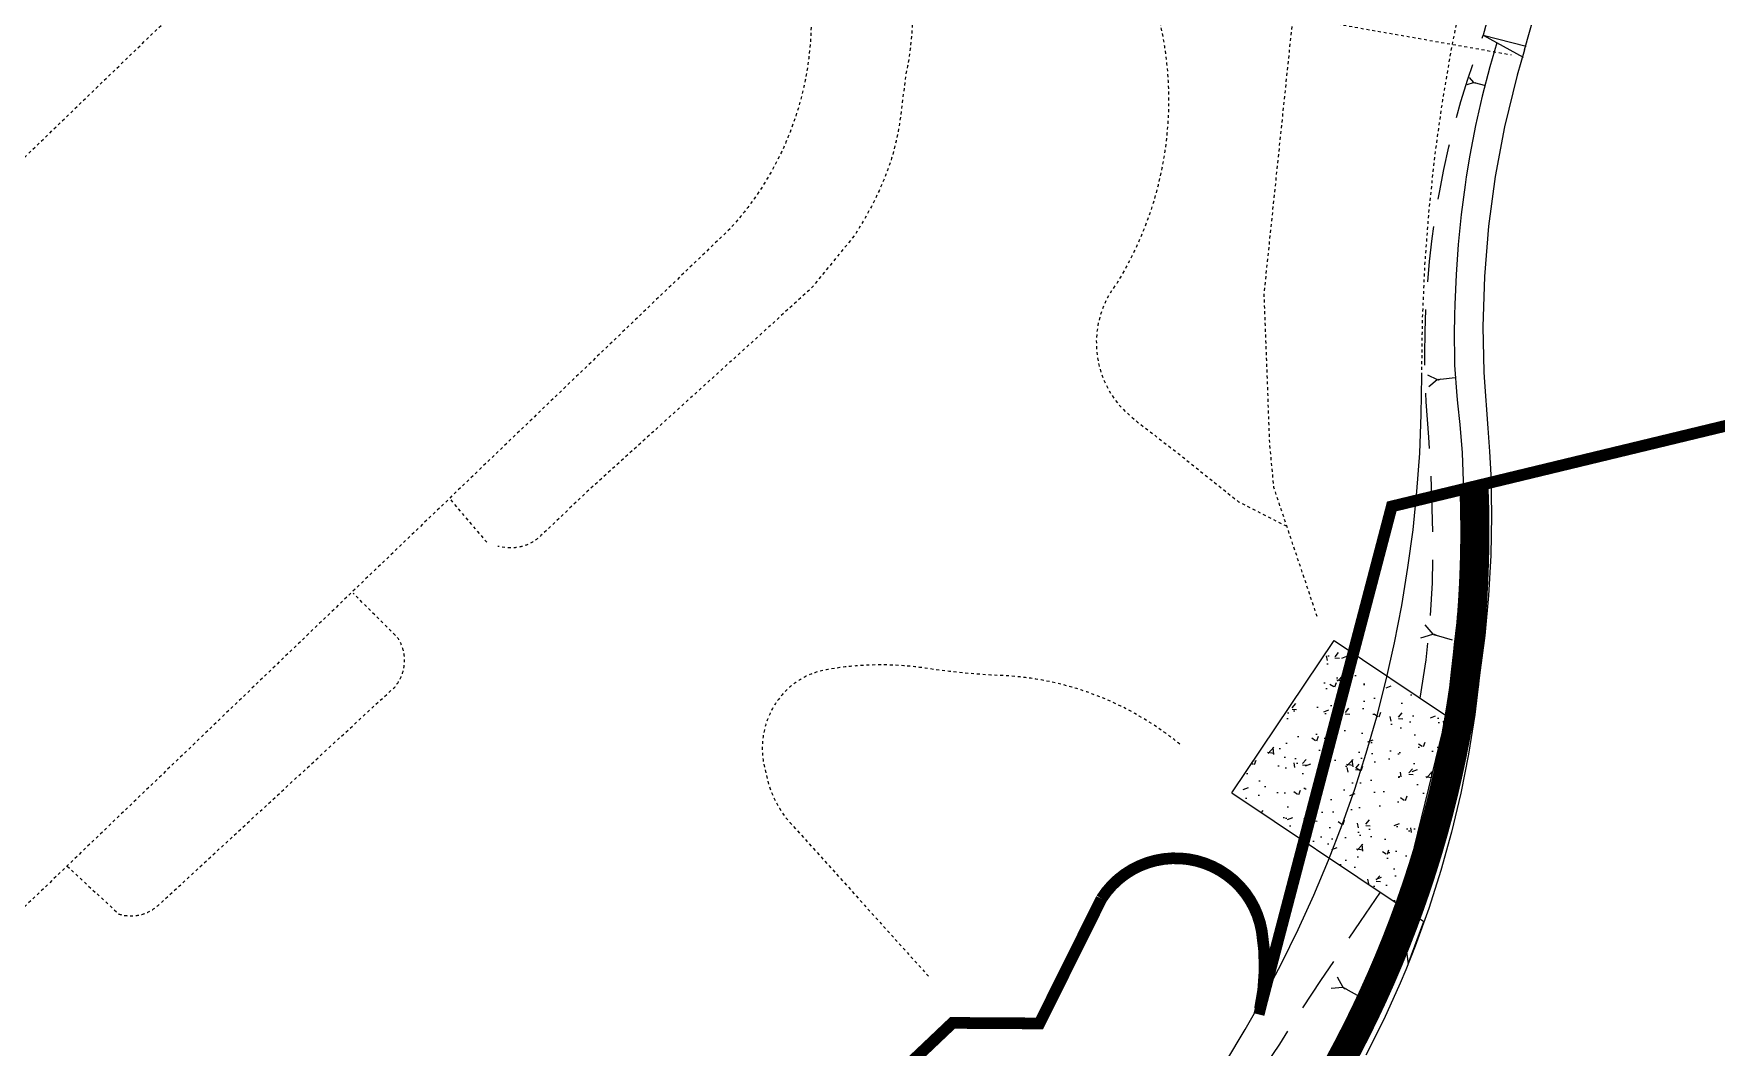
# Model space of a CAD drawing. Header units: millimetres. Extents: x 50357 to 985146, y 723188 to 1803594.
# Drawn here: x 831940.1 to 831997.7, y 820146.5 to 820181.2 of the extents above; entities that cross this region are included whole.
import ezdxf
from ezdxf.xclip import XClip

# ---------------------------------------------------------------- set-up
doc = ezdxf.new("R2010")
doc.units = ezdxf.units.MM
doc.header["$LTSCALE"] = 3
doc.header["$MEASUREMENT"] = 0
for name, pattern in [('DASHED', [19.05, 12.7, -6.35]), ('PHANTOM', [2.5, 1.25, -0.25, 0.25, -0.25, 0.25, -0.25]), ('x-baseplan$0$DGN Style 2', [1.94727e-06, 0, -1.94727e-06]), ('x-baseplan$0$XXXXX-PIW-DWG-P00-XXXX-R100-WS4-00$0$XXXXX-PIW-P-WHCGRDP1-XXX$0$HIDDEN', [9.525, 6.35, -3.175])]:
    doc.linetypes.add(name, pattern=pattern)
for name, color, linetype in [('00_Xref', 7, 'Continuous'), ('_PARCEL BOUNDARY', 10, 'DASHED'), ('x-baseplan$0$XXXXX-PIW-DWG-P00-XXXX-R100-WS4-00$0$XXXXX-PIW-P-WHCGRDP1-XXX$0$MMH125__', 3, 'x-baseplan$0$XXXXX-PIW-DWG-P00-XXXX-R100-WS4-00$0$XXXXX-PIW-P-WHCGRDP1-XXX$0$HIDDEN'), ('x-baseplan$0$XXXXX-PIW-DWG-P00-XXXX-R100-WS4-00$0$XXXXX-PIW-P-WHCGRDP1-XXX$0$MMH813__', 3, 'Continuous'), ('x-baseplan$0$XXXXX-PIW-DWG-P00-XXXX-R100-WS4-00$0$XXXXX-PIW-P-WHCGRDP1_RUN IN AND OUT-XXX$0$MMH813_S', 3, 'Continuous')]:
    doc.layers.add(name, color=color, linetype=linetype)
for name, color, linetype, lineweight in [('DraftConditionLine_AtGradeRoad_20180809', 7, 'Continuous', 0), ('x-baseplan$0$XXXXX-PIW-DWG-P00-XXXX-R100-WS4-00$0$XXXXX-PIW-P-WHCGRDP1-XXX$0$MMH065__', 3, 'Continuous', 0), ('x-baseplan$0$XXXXX-PIW-DWG-P00-XXXX-R100-WS4-00$0$XXXXX-PIW-P-WHCGRDP1-XXX$0$MMH125CS', 3, 'Continuous', 18), ('x-baseplan$0$XXXXX-PIW-DWG-P00-XXXX-R100-WS4-00$0$XXXXX-PIW-P-WHCGRDP1_RUN IN AND OUT-XXX$0$MMH060__', 3, 'Continuous', 13), ('x-baseplan$0$XXXXX-PIW-DWG-P00-XXXX-R100-WS4-00$0$XXXXX-PIW-P-WHCGRDP1_RUN IN AND OUT-XXX$0$MMH071__', 3, 'Continuous', 18)]:
    doc.layers.add(name, color=color, linetype=linetype, lineweight=lineweight)
doc.layers.add('x-baseplan$0$AR-ROAD_AR_BS_MI_', color=7, linetype='Continuous', true_color=0x6d6d6d)

# ---------------------------------------------------------------- blocks, each defined once
blk = doc.blocks.new('x-baseplan$0$XXXXX-PIW-DWG-P00-XXXX-R100-WS4-00$0$XXXXX-PIW-P-WHCGRDP1-XXX$0$CUT-SLOPE')
at = {"layer": 'x-baseplan$0$XXXXX-PIW-DWG-P00-XXXX-R100-WS4-00$0$XXXXX-PIW-P-WHCGRDP1-XXX$0$MMH125CS'}
for p, q in [((0.4, 16.5), (-0.5, 16)), ((-0.5, 16), (0.4, 15.5)), ((0.4, 15.5), (-0.5, 15)), ((-0.5, 15), (0.4, 14.5)), ((0, 17), (0.4, 16.5)), ((0.4, 14.5), (0, 14)), ((0, 14), (0, 0))]:
    blk.add_line(p, q, dxfattribs=at)
at = {"layer": 'x-baseplan$0$XXXXX-PIW-DWG-P00-XXXX-R100-WS4-00$0$XXXXX-PIW-P-WHCGRDP1-XXX$0$MMH125CS', "ltscale": 0.5}
for points in [[(-5.7, 25.8), (0, 17)], [(5.7, 25.8), (0, 17)]]:
    blk.add_lwpolyline(points, dxfattribs=at)
blk = doc.blocks.new('x-baseplan$0$XXXXX-PIW-DWG-P00-XXXX-R100-WS4-00')
at = {"layer": 'x-baseplan$0$XXXXX-PIW-DWG-P00-XXXX-R100-WS4-00$0$XXXXX-PIW-P-WHCGRDP1_RUN IN AND OUT-XXX$0$MMH060__'}
h = blk.add_hatch(dxfattribs=at)
h.set_pattern_fill('AR-CONC', color=256, scale=0.01)
h.set_pattern_definition([(50, (0, 0), (1.82184669, -0.1593908554), [0.1905, -2.0955]), (355, (0, 0), (-0.3524342142, 1.9105684524), [0.1524, -1.6764058417]), (100.4514447, (0.1518, -0.0133), (1.469412471, 1.751177519), [0.161900088, -1.780902446]), (46.1842, (0, 0.508), (2.710790409, -0.4204232793), [0.28575, -3.14325]), (96.6355576, (0.226, 0.473), (2.3740413405, 2.474261246), [0.2428502314, -2.6713560816]), (351.18415117, (0, 0.508), (2.3740413406, 2.474261246), [0.228599671, -2.514597319]), (21, (0.254, 0.381), (1.5161439127, -1.0226519819), [0.1905, -2.0955]), (326, (0.254, 0.381), (0.6180202835, 1.8418796612), [0.1524, -1.6764]), (71.451445, (0.3803, 0.2958), (2.1341641928, 0.8192276889), [0.161900088, -1.780899376]), (37.5, (0, 0), (0.0308860325, 0.84555038873), [0, -1.65608, 0, -1.7018, 0, -1.68275]), (7.5, (0, 0), (0.6681966251, 1.0018057482), [0, -0.97028, 0, -1.61798, 0, -0.64135]), (327.5, (-0.5664, 0), (1.35590595167, -0.05728743993), [0, -0.635, 0, -1.9812, 0, -2.6289]), (317.5, (-0.8204, 0), (1.4812918139, 0.2542649103), [0, -0.8255, 0, -1.31572, 0, -1.8669])])
edge = h.paths.add_edge_path()
edge.add_line((834436.475, 818165.302), (834440.325, 818162.72))
edge.add_line((834432.977, 818160.085), (834436.475, 818165.302))
edge.add_line((834438.737, 818156.223), (834440.325, 818162.72))
edge.add_line((834432.977, 818160.085), (834438.737, 818156.223))
at = {"layer": 'x-baseplan$0$XXXXX-PIW-DWG-P00-XXXX-R100-WS4-00$0$XXXXX-PIW-P-WHCGRDP1-XXX$0$MMH065__', "ltscale": 0.005142}
blk.add_line((834441.575, 818186.023), (834442.942, 818185.269), dxfattribs=at)
at = {"layer": 'x-baseplan$0$XXXXX-PIW-DWG-P00-XXXX-R100-WS4-00$0$XXXXX-PIW-P-WHCGRDP1-XXX$0$MMH065__', "ltscale": 0.005142, "flags": 128}
blk.add_lwpolyline([(834443.798, 818188.418), (834442.332, 818188.833), (834441.575, 818186.023), (834443.052, 818185.646)], dxfattribs=at)
at = {"layer": 'x-baseplan$0$XXXXX-PIW-DWG-P00-XXXX-R100-WS4-00$0$XXXXX-PIW-P-WHCGRDP1-XXX$0$MMH125__', "ltscale": 0.1, "elevation": 5.715, "flags": 128}
for points in [[(834439.421, 818163.326, 0.048168), (834439.856, 818168.604, 0.020294), (834439.624, 818173.475, -0.10429), (834441.575, 818186.023, -1.698765)], [(834438.05, 818156.683, 0.003233), (834435.34, 818152.641, -0.097001), (834420.522, 818136.729, 0.037763), (834403.526, 818121.523, 11.538047)]]:
    blk.add_lwpolyline(points, format="xyb", dxfattribs=at)
at = {"layer": 'x-baseplan$0$XXXXX-PIW-DWG-P00-XXXX-R100-WS4-00$0$XXXXX-PIW-P-WHCGRDP1-XXX$0$MMH813__', "ltscale": 0.005142}
blk.add_lwpolyline([(834442.989, 818185.522), (834443.9, 818188.761)], dxfattribs=at)
at = {"layer": 'x-baseplan$0$XXXXX-PIW-DWG-P00-XXXX-R100-WS4-00$0$XXXXX-PIW-P-WHCGRDP1-XXX$0$MMH813__', "ltscale": 0.005142, "elevation": 5.715}
for points in [[(834442.044, 818185.764), (834441.804, 818184.932), (834441.546, 818183.934), (834441.319, 818182.929), (834441.122, 818181.918), (834440.997, 818181.17), (834440.957, 818180.901), (834440.822, 818179.879), (834440.719, 818178.854), (834440.647, 818177.826), (834440.606, 818176.797), (834440.599, 818176.431), (834440.58, 818175.784), (834440.589, 818174.94), (834440.598, 818174.728), (834440.675, 818173.674), (834440.703, 818173.419), (834440.779, 818172.69), (834440.853, 818171.723), (834440.897, 818170.755), (834440.911, 818169.76), (834440.895, 818168.817), (834440.85, 818167.849), (834440.774, 818166.883), (834440.691, 818166.1), (834440.669, 818165.912), (834440.583, 818165.159), (834440.556, 818164.909), (834440.484, 818164.217), (834440.325, 818162.72)], [(834438.737, 818156.223), (834438.072, 818154.522), (834437.693, 818153.626), (834437.289, 818152.742), (834436.861, 818151.869), (834436.675, 818151.507), (834436.409, 818151.008)]]:
    blk.add_lwpolyline(points, dxfattribs=at)
at = {"layer": 'x-baseplan$0$XXXXX-PIW-DWG-P00-XXXX-R100-WS4-00$0$XXXXX-PIW-P-WHCGRDP1-XXX$0$MMH813__', "ltscale": 0.005142}
for points in [[(834442.989, 818185.522, 0), (834442.738, 818184.653, 0), (834442.305, 818182.88, 0), (834441.987, 818181.189, 0), (834441.757, 818179.481, 0), (834441.617, 818177.761, 0), (834441.566, 818176.033, 0), (834441.596, 818174.502, 0), (834441.605, 818174.302, 0), (834441.735, 818172.573, 0), (834441.793, 818171.772, 0), (834441.834, 818170.97, 0), (834441.862, 818169.591, 0), (834441.838, 818168.214, 0), (834441.761, 818166.842, 0), (834441.633, 818165.476, 0), (834441.454, 818164.118, 0), (834441.29, 818162.762, 0), (834441.075, 818161.412, 0), (834440.81, 818160.072, 0), (834440.493, 818158.743, 0), (834440.127, 818157.426, 0), (834439.711, 818156.125, 0), (834439.246, 818154.84, 0), (834438.924, 818154.029, 0), (834438.733, 818153.574, 0), (834438.172, 818152.328, 0), (834437.564, 818151.104, 0)], [(834442.044, 818185.764, 5.523), (834441.804, 818184.932, 5.517), (834441.546, 818183.934, 5.506), (834441.319, 818182.929, 5.496), (834441.122, 818181.918, 5.486), (834440.997, 818181.17, 5.477), (834440.957, 818180.901, 5.474), (834440.822, 818179.879, 5.462), (834440.719, 818178.854, 5.45), (834440.647, 818177.826, 5.436), (834440.606, 818176.797, 5.422), (834440.599, 818176.431, 5.417), (834440.58, 818175.784, 5.407), (834440.589, 818174.94, 5.395), (834440.598, 818174.728, 5.392), (834440.675, 818173.674, 5.377), (834440.703, 818173.419, 5.373), (834440.779, 818172.69, 5.362), (834440.853, 818171.723, 5.339), (834440.897, 818170.755, 5.315), (834440.911, 818169.76, 5.287), (834440.895, 818168.817, 5.265), (834440.85, 818167.849, 5.239), (834440.774, 818166.883, 5.211), (834440.691, 818166.1, 5.192), (834440.669, 818165.912, 5.187), (834440.583, 818165.159, 5.168), (834440.556, 818164.909, 5.163), (834440.484, 818164.217, 5.145), (834440.472, 818164.109, 5.142)], [(834438.244, 818154.961, 4.923), (834438.072, 818154.522, 4.915), (834437.693, 818153.626, 4.902), (834437.289, 818152.742, 4.887), (834436.861, 818151.869, 4.874), (834436.675, 818151.507, 4.868), (834436.409, 818151.008, 4.861)]]:
    blk.add_polyline3d(points, dxfattribs=at)
at = {"layer": 'x-baseplan$0$XXXXX-PIW-DWG-P00-XXXX-R100-WS4-00$0$XXXXX-PIW-P-WHCGRDP1_RUN IN AND OUT-XXX$0$MMH060__'}
for p, q in [((834432.977, 818160.085), (834436.475, 818165.302)), ((834436.475, 818165.302), (834440.325, 818162.72, 6.439)), ((834438.737, 818156.223, 4.945), (834440.325, 818162.72, 6.439)), ((834432.977, 818160.085), (834438.737, 818156.223))]:
    blk.add_line(p, q, dxfattribs=at)
at = {"layer": 'x-baseplan$0$XXXXX-PIW-DWG-P00-XXXX-R100-WS4-00$0$XXXXX-PIW-P-WHCGRDP1_RUN IN AND OUT-XXX$0$MMH071__'}
for p, q in [((834440.325, 818162.72, 6.439), (834441.191, 818162.139)), ((834438.737, 818156.223, 4.945), (834439.549, 818155.678))]:
    blk.add_line(p, q, dxfattribs=at)
at = {"layer": 'x-baseplan$0$XXXXX-PIW-DWG-P00-XXXX-R100-WS4-00$0$XXXXX-PIW-P-WHCGRDP1_RUN IN AND OUT-XXX$0$MMH813_S'}
for p, q in [((834440.325, 818162.72, 6.439), (834441.415, 818163.795)), ((834441.415, 818163.795), (834441.191, 818162.139)), ((834438.737, 818156.223, 4.945), (834439.006, 818154.236)), ((834439.006, 818154.236), (834439.549, 818155.678))]:
    blk.add_line(p, q, dxfattribs=at)
at = {"layer": 'x-baseplan$0$XXXXX-PIW-DWG-P00-XXXX-R100-WS4-00$0$XXXXX-PIW-P-WHCGRDP1-XXX$0$MMH125CS'}
for p, xscale, yscale, zscale, rotation in [((834441.611, 818184.309), 0.02198954773173131, 0.02198954773173131, 0.02198954773173131, 75.59302201896816), ((834440.615, 818174.303), 0.03601284241508579, 0.03601284241508579, 0.03601284241508579, 96.81496211958479), ((834440.52, 818165.327), 0.04066421876839523, 0.04066421876839523, 0.04066421876839523, 74.11604234439972), ((834437.347, 818153.117), 0.03839256651111498, 0.03839256651111498, 0.03839256651111498, 61.61475006609164)]:
    blk.add_blockref('x-baseplan$0$XXXXX-PIW-DWG-P00-XXXX-R100-WS4-00$0$XXXXX-PIW-P-WHCGRDP1-XXX$0$CUT-SLOPE', p, dxfattribs=dict(at, xscale=xscale, yscale=yscale, zscale=zscale, rotation=rotation))
blk = doc.blocks.new('x-baseplan')
at = {"layer": 'x-baseplan$0$AR-ROAD_AR_BS_MI_', "linetype": 'x-baseplan$0$DGN Style 2'}
blk.add_line((834406.238, 818170.109), (834407.507, 818168.621), dxfattribs=at)
at = {"layer": 'x-baseplan$0$AR-ROAD_AR_BS_MI_', "linetype": 'x-baseplan$0$DGN Style 2', "flags": 128}
for points in [[(834402.213, 818192.052), (834398.186, 818196.555), (834406.033, 818203.94), (834406.527, 818204.026), (834406.827, 818204.033), (834407.126, 818204.013), (834407.423, 818203.968), (834407.714, 818203.897), (834407.999, 818203.802), (834408.273, 818203.682), (834408.537, 818203.538), (834408.735, 818203.38), (834418.02, 818195.134), (834418.421, 818194.765), (834418.61, 818194.532), (834418.797, 818194.297), (834418.981, 818194.06), (834419.164, 818193.823), (834419.345, 818193.583), (834419.523, 818193.342), (834419.7, 818193.099), (834419.874, 818192.855), (834420.047, 818192.61), (834420.217, 818192.363), (834420.385, 818192.115), (834420.552, 818191.865), (834420.708, 818191.609), (834420.857, 818191.348), (834420.997, 818191.083), (834421.129, 818190.814), (834421.253, 818190.54), (834421.367, 818190.263), (834421.474, 818189.983), (834421.571, 818189.699), (834421.659, 818189.412), (834421.738, 818189.123), (834421.809, 818188.831), (834421.87, 818188.538), (834421.922, 818188.242), (834421.964, 818187.945), (834421.997, 818187.647), (834422.021, 818187.348), (834422.036, 818187.048), (834422.041, 818186.748), (834422.036, 818186.448), (834422.023, 818186.149), (834421.999, 818185.85), (834421.967, 818185.551), (834421.925, 818185.254), (834421.874, 818184.959), (834421.814, 818184.665), (834421.638, 818183.282), (834421.597, 818182.985), (834421.546, 818182.689), (834421.485, 818182.395), (834421.413, 818182.104), (834421.331, 818181.816), (834421.239, 818181.53), (834421.136, 818181.248), (834421.024, 818180.97), (834420.901, 818180.696), (834420.772, 818180.426), (834420.636, 818180.158), (834420.495, 818179.893), (834420.347, 818179.632), (834420.072, 818179.179), (834418.562, 818177.337), (834410.915, 818170.398), (834409.327, 818168.89), (834409.31, 818168.873), (834409.292, 818168.855), (834409.274, 818168.839), (834409.255, 818168.822), (834409.236, 818168.806), (834409.217, 818168.79), (834409.198, 818168.775), (834409.178, 818168.759), (834409.158, 818168.745), (834409.138, 818168.73), (834409.118, 818168.716), (834409.097, 818168.702), (834409.076, 818168.689), (834409.055, 818168.676), (834409.034, 818168.663), (834409.012, 818168.651), (834408.99, 818168.639), (834408.968, 818168.628), (834408.946, 818168.617), (834408.924, 818168.606), (834408.901, 818168.595), (834408.878, 818168.586), (834408.855, 818168.576), (834408.832, 818168.567), (834408.809, 818168.558), (834408.786, 818168.55), (834408.762, 818168.542), (834408.739, 818168.534), (834408.715, 818168.527), (834408.691, 818168.521), (834408.667, 818168.514), (834408.643, 818168.508), (834408.619, 818168.503), (834408.594, 818168.498), (834408.57, 818168.493), (834408.545, 818168.489), (834408.521, 818168.486), (834408.496, 818168.482), (834408.472, 818168.479), (834408.447, 818168.477), (834408.422, 818168.475), (834408.398, 818168.473), (834408.373, 818168.472), (834408.348, 818168.472), (834408.323, 818168.471), (834408.298, 818168.471), (834408.273, 818168.472), (834408.249, 818168.473), (834408.224, 818168.475), (834408.199, 818168.476), (834408.091, 818168.488), (834407.983, 818168.501), (834407.875, 818168.516), (834407.856, 818168.519)], [(834426.501, 818200.433), (834426.534, 818200.367), (834426.663, 818200.096), (834426.791, 818199.825), (834426.917, 818199.553), (834427.041, 818199.279), (834427.162, 818199.005), (834427.282, 818198.73), (834427.4, 818198.454), (834427.515, 818198.177), (834427.629, 818197.899), (834427.74, 818197.621), (834427.849, 818197.342), (834427.957, 818197.061), (834428.062, 818196.78), (834428.165, 818196.499), (834428.266, 818196.216), (834428.365, 818195.933), (834428.462, 818195.649), (834428.557, 818195.364), (834428.649, 818195.079), (834428.74, 818194.793), (834428.828, 818194.506), (834428.914, 818194.219), (834428.998, 818193.931), (834429.08, 818193.642), (834429.16, 818193.353), (834429.238, 818193.064), (834429.313, 818192.773), (834429.387, 818192.482), (834429.458, 818192.191), (834429.527, 818191.899), (834429.594, 818191.606), (834429.658, 818191.314), (834429.721, 818191.02), (834429.781, 818190.726), (834429.839, 818190.432), (834429.895, 818190.137), (834429.949, 818189.842), (834430.001, 818189.547), (834430.05, 818189.251), (834430.097, 818188.954), (834430.142, 818188.658), (834430.185, 818188.361), (834430.226, 818188.064), (834430.264, 818187.766), (834430.3, 818187.468), (834430.342, 818187.105), (834430.421, 818186.815), (834430.493, 818186.524), (834430.558, 818186.231), (834430.615, 818185.937), (834430.665, 818185.641), (834430.708, 818185.344), (834430.743, 818185.046), (834430.77, 818184.747), (834430.79, 818184.448), (834430.803, 818184.148), (834430.808, 818183.848), (834430.806, 818183.548), (834430.796, 818183.249), (834430.779, 818182.949), (834430.754, 818182.65), (834430.721, 818182.352), (834430.681, 818182.055), (834430.634, 818181.758), (834430.58, 818181.463), (834430.517, 818181.17), (834430.448, 818180.878), (834430.371, 818180.588), (834430.288, 818180.3), (834430.197, 818180.014), (834430.098, 818179.731), (834429.993, 818179.45), (834429.881, 818179.172), (834429.762, 818178.896), (834429.635, 818178.624), (834429.503, 818178.355), (834429.363, 818178.09), (834429.217, 818177.828), (834429.034, 818177.519), (834428.86, 818177.275), (834428.709, 818177.016), (834428.582, 818176.744), (834428.48, 818176.462), (834428.405, 818176.172), (834428.356, 818175.876), (834428.335, 818175.577), (834428.34, 818175.277), (834428.374, 818174.979), (834428.434, 818174.685), (834428.521, 818174.398), (834428.633, 818174.12), (834428.77, 818173.853), (834428.932, 818173.6), (834429.115, 818173.363), (834429.319, 818173.144), (834429.549, 818172.95), (834429.745, 818172.776), (834431.155, 818171.694), (834433.203, 818170.047), (834434.858, 818169.211)], [(834402.225, 818192.06), (834402.329, 818192.177), (834402.435, 818192.291), (834402.543, 818192.404), (834402.654, 818192.515), (834402.766, 818192.623), (834402.88, 818192.73), (834402.996, 818192.835), (834403.113, 818192.938), (834403.233, 818193.039), (834403.354, 818193.137), (834403.477, 818193.234), (834403.601, 818193.328), (834403.727, 818193.42), (834403.855, 818193.51), (834403.984, 818193.598), (834404.115, 818193.683), (834404.248, 818193.766), (834404.381, 818193.847), (834404.516, 818193.926), (834404.653, 818194.002), (834404.791, 818194.075), (834404.93, 818194.147), (834405.07, 818194.216), (834405.211, 818194.282), (834405.354, 818194.346), (834405.498, 818194.407), (834405.642, 818194.466), (834405.788, 818194.522), (834405.935, 818194.576), (834406.082, 818194.627), (834406.231, 818194.676), (834406.38, 818194.722), (834406.53, 818194.766), (834406.681, 818194.806), (834406.832, 818194.844), (834406.985, 818194.88), (834407.137, 818194.913), (834407.291, 818194.943), (834407.444, 818194.97), (834407.599, 818194.995), (834407.753, 818195.017), (834407.908, 818195.037), (834408.064, 818195.053), (834408.219, 818195.067), (834408.375, 818195.079), (834408.531, 818195.087), (834408.687, 818195.093), (834408.843, 818195.096), (834409, 818195.097), (834409.156, 818195.094), (834409.312, 818195.089), (834409.468, 818195.081), (834409.624, 818195.071), (834409.78, 818195.057), (834409.935, 818195.041), (834410.09, 818195.023), (834410.245, 818195.001), (834410.399, 818194.977), (834410.608, 818194.94), (834410.815, 818194.9), (834411.022, 818194.856), (834411.228, 818194.808), (834411.433, 818194.756), (834411.638, 818194.701), (834411.841, 818194.643), (834412.043, 818194.581), (834412.244, 818194.515), (834412.444, 818194.446), (834412.643, 818194.374), (834412.84, 818194.298), (834413.036, 818194.218), (834413.231, 818194.136), (834413.424, 818194.049), (834413.616, 818193.96), (834413.806, 818193.867), (834413.994, 818193.771), (834414.181, 818193.671), (834414.366, 818193.568), (834414.549, 818193.462), (834414.73, 818193.353), (834414.909, 818193.241), (834415.086, 818193.126), (834415.262, 818193.007), (834415.435, 818192.886), (834415.606, 818192.761), (834415.775, 818192.634), (834415.871, 818192.56), (834415.966, 818192.484), (834416.059, 818192.407), (834416.151, 818192.329), (834416.242, 818192.248), (834416.331, 818192.166), (834416.419, 818192.083), (834416.506, 818191.998), (834416.591, 818191.912), (834416.674, 818191.824), (834416.756, 818191.734), (834416.836, 818191.644), (834416.915, 818191.551), (834416.992, 818191.458), (834417.068, 818191.363), (834417.141, 818191.267), (834417.213, 818191.169), (834417.284, 818191.071), (834417.352, 818190.971), (834417.419, 818190.87), (834417.484, 818190.768), (834417.548, 818190.664), (834417.609, 818190.56), (834417.669, 818190.454), (834417.727, 818190.348), (834417.783, 818190.24), (834417.837, 818190.132), (834417.889, 818190.022), (834417.939, 818189.912), (834417.987, 818189.801), (834418.034, 818189.689), (834418.078, 818189.576), (834418.121, 818189.463), (834418.161, 818189.349), (834418.199, 818189.234), (834418.236, 818189.118), (834418.27, 818189.002), (834418.303, 818188.885), (834418.333, 818188.768), (834418.361, 818188.65), (834418.387, 818188.532), (834418.412, 818188.413), (834418.434, 818188.294), (834418.454, 818188.174), (834418.48, 818187.99), (834418.504, 818187.806), (834418.524, 818187.622), (834418.541, 818187.437), (834418.554, 818187.252), (834418.565, 818187.066), (834418.572, 818186.881), (834418.576, 818186.695), (834418.577, 818186.509), (834418.574, 818186.324), (834418.568, 818186.138), (834418.559, 818185.953), (834418.547, 818185.767), (834418.532, 818185.582), (834418.513, 818185.398), (834418.491, 818185.213), (834418.466, 818185.029), (834418.438, 818184.846), (834418.406, 818184.663), (834418.371, 818184.48), (834418.334, 818184.299), (834418.292, 818184.118), (834418.248, 818183.937), (834418.201, 818183.758), (834418.15, 818183.579), (834418.097, 818183.401), (834418.04, 818183.225), (834417.98, 818183.049), (834417.917, 818182.874), (834417.852, 818182.7), (834417.783, 818182.528), (834417.711, 818182.357), (834417.636, 818182.187), (834417.558, 818182.018), (834417.477, 818181.851), (834417.394, 818181.686), (834417.307, 818181.521), (834417.218, 818181.359), (834417.126, 818181.197), (834417.03, 818181.038), (834416.933, 818180.88), (834416.832, 818180.724), (834416.729, 818180.57), (834416.623, 818180.417), (834416.514, 818180.267), (834416.403, 818180.118), (834416.289, 818179.971), (834416.173, 818179.826), (834416.054, 818179.684), (834415.814, 818179.41), (834363.266, 818128.887), (834363.18, 818128.784), (834363.092, 818128.681), (834363.002, 818128.581), (834362.911, 818128.482), (834362.818, 818128.384), (834362.723, 818128.288), (834362.627, 818128.194), (834362.529, 818128.101), (834362.429, 818128.011), (834362.328, 818127.922), (834362.225, 818127.834), (834362.121, 818127.749), (834362.015, 818127.665), (834361.908, 818127.584), (834361.8, 818127.504), (834361.69, 818127.426), (834361.579, 818127.35), (834361.466, 818127.276), (834361.352, 818127.204), (834361.237, 818127.134), (834361.121, 818127.065), (834361.003, 818126.999), (834360.885, 818126.935), (834360.765, 818126.874), (834360.644, 818126.814), (834360.522, 818126.756), (834360.4, 818126.701), (834360.276, 818126.647), (834360.151, 818126.596), (834360.026, 818126.547), (834359.899, 818126.5), (834359.772, 818126.455), (834359.644, 818126.413), (834359.516, 818126.373), (834359.386, 818126.335), (834359.256, 818126.299), (834359.126, 818126.266), (834358.995, 818126.235), (834358.863, 818126.206), (834358.731, 818126.18), (834358.598, 818126.155), (834358.465, 818126.134), (834358.332, 818126.114), (834358.198, 818126.097), (834358.064, 818126.082), (834357.93, 818126.069), (834357.796, 818126.059), (834357.661, 818126.051), (834357.526, 818126.046), (834357.392, 818126.043), (834357.257, 818126.042), (834357.122, 818126.044), (834356.988, 818126.048), (834356.853, 818126.054), (834356.718, 818126.062), (834356.584, 818126.073), (834356.45, 818126.087), (834356.316, 818126.102), (834356.183, 818126.12), (834356.049, 818126.141), (834355.916, 818126.163), (834355.784, 818126.188), (834355.652, 818126.216), (834355.521, 818126.245), (834355.39, 818126.277), (834355.259, 818126.311), (834355.13, 818126.348), (834355, 818126.386), (834354.776, 818126.46), (834354.552, 818126.537), (834354.33, 818126.618), (834354.109, 818126.703), (834353.89, 818126.792), (834353.673, 818126.885), (834353.457, 818126.981), (834353.243, 818127.082), (834353.03, 818127.186), (834352.82, 818127.293), (834352.611, 818127.405), (834352.404, 818127.52), (834352.2, 818127.638), (834351.997, 818127.76), (834351.797, 818127.886), (834351.599, 818128.015), (834351.403, 818128.148), (834351.21, 818128.284), (834351.018, 818128.423), (834350.83, 818128.566), (834350.644, 818128.711), (834350.46, 818128.861), (834350.346, 818128.955), (834350.234, 818129.05), (834350.124, 818129.148), (834350.015, 818129.248), (834349.908, 818129.35), (834349.803, 818129.453), (834349.7, 818129.559), (834349.598, 818129.666), (834349.499, 818129.774), (834349.401, 818129.885), (834349.305, 818129.997), (834349.211, 818130.111), (834349.12, 818130.227), (834349.03, 818130.344), (834348.942, 818130.463), (834348.857, 818130.583), (834348.773, 818130.704), (834348.692, 818130.828), (834348.613, 818130.952), (834348.536, 818131.078), (834348.461, 818131.205), (834348.388, 818131.334), (834348.318, 818131.463), (834348.25, 818131.594), (834348.184, 818131.726), (834348.121, 818131.86), (834348.06, 818131.994), (834348.001, 818132.129), (834347.945, 818132.266), (834347.891, 818132.403), (834347.839, 818132.541), (834347.79, 818132.68), (834347.743, 818132.82), (834347.699, 818132.961), (834347.653, 818133.117), (834347.61, 818133.274), (834347.57, 818133.431), (834347.533, 818133.589), (834347.498, 818133.748), (834347.466, 818133.907), (834347.437, 818134.067), (834347.41, 818134.227), (834347.387, 818134.387), (834347.366, 818134.549), (834347.348, 818134.71), (834347.333, 818134.872), (834347.32, 818135.034), (834347.311, 818135.196), (834347.304, 818135.358), (834347.3, 818135.52), (834347.299, 818135.683), (834347.301, 818135.845), (834347.306, 818136.007), (834347.313, 818136.17), (834347.324, 818136.332), (834347.337, 818136.494), (834347.353, 818136.655), (834347.371, 818136.817), (834347.384, 818136.916), (834347.398, 818137.015), (834347.415, 818137.114), (834347.432, 818137.213), (834347.452, 818137.311), (834347.473, 818137.409), (834347.496, 818137.507), (834347.521, 818137.604), (834347.547, 818137.701), (834347.575, 818137.797), (834347.605, 818137.893), (834347.636, 818137.988), (834347.669, 818138.083), (834347.704, 818138.177), (834347.74, 818138.27), (834347.778, 818138.363), (834347.818, 818138.455), (834347.859, 818138.547), (834347.902, 818138.638), (834347.946, 818138.727), (834347.992, 818138.817), (834348.039, 818138.905), (834348.088, 818138.992), (834348.139, 818139.079), (834348.191, 818139.165), (834348.244, 818139.25), (834348.299, 818139.334), (834348.355, 818139.416), (834348.413, 818139.498), (834348.473, 818139.579), (834348.533, 818139.659), (834348.595, 818139.738), (834348.659, 818139.815), (834350.775, 818142.316), (834402.225, 818192.06)], [(834435.894, 818166.121), (834434.412, 818170.539), (834434.272, 818172.049), (834434.082, 818177.169), (834435.072, 818186.669), (834442.534, 818185.353)], [(834393.114, 818157.574), (834394.879, 818155.935), (834394.902, 818155.928), (834394.926, 818155.921), (834394.949, 818155.915), (834394.973, 818155.909), (834394.997, 818155.904), (834395.021, 818155.899), (834395.045, 818155.895), (834395.069, 818155.89), (834395.093, 818155.887), (834395.117, 818155.883), (834395.141, 818155.881), (834395.166, 818155.878), (834395.19, 818155.876), (834395.214, 818155.875), (834395.239, 818155.873), (834395.263, 818155.873), (834395.288, 818155.872), (834395.312, 818155.872), (834395.336, 818155.873), (834395.361, 818155.874), (834395.385, 818155.875), (834395.41, 818155.877), (834395.434, 818155.879), (834395.458, 818155.882), (834395.482, 818155.885), (834395.507, 818155.889), (834395.531, 818155.893), (834395.555, 818155.897), (834395.579, 818155.902), (834395.602, 818155.907), (834395.626, 818155.912), (834395.65, 818155.918), (834395.673, 818155.925), (834395.697, 818155.932), (834395.72, 818155.939), (834395.743, 818155.947), (834395.766, 818155.955), (834395.789, 818155.963), (834395.812, 818155.972), (834395.835, 818155.981), (834395.857, 818155.991), (834395.879, 818156.001), (834395.901, 818156.011), (834395.923, 818156.022), (834395.945, 818156.033), (834395.966, 818156.045), (834395.988, 818156.057), (834396.009, 818156.069), (834396.03, 818156.082), (834396.05, 818156.095), (834396.071, 818156.108), (834396.091, 818156.122), (834396.111, 818156.136), (834396.13, 818156.151), (834396.15, 818156.165), (834396.169, 818156.18), (834396.188, 818156.196), (834396.207, 818156.212), (834396.225, 818156.228), (834396.254, 818156.254), (834404.322, 818163.707), (834404.338, 818163.725), (834404.353, 818163.744), (834404.368, 818163.763), (834404.383, 818163.782), (834404.397, 818163.802), (834404.411, 818163.822), (834404.425, 818163.842), (834404.438, 818163.862), (834404.451, 818163.882), (834404.464, 818163.903), (834404.476, 818163.924), (834404.488, 818163.945), (834404.499, 818163.967), (834404.511, 818163.988), (834404.521, 818164.01), (834404.532, 818164.032), (834404.542, 818164.054), (834404.551, 818164.076), (834404.561, 818164.098), (834404.569, 818164.121), (834404.578, 818164.144), (834404.586, 818164.167), (834404.594, 818164.19), (834404.601, 818164.213), (834404.608, 818164.236), (834404.614, 818164.259), (834404.62, 818164.283), (834404.626, 818164.307), (834404.631, 818164.33), (834404.636, 818164.354), (834404.64, 818164.378), (834404.644, 818164.402), (834404.647, 818164.426), (834404.651, 818164.45), (834404.653, 818164.474), (834404.656, 818164.498), (834404.657, 818164.522), (834404.659, 818164.546), (834404.66, 818164.571), (834404.66, 818164.595), (834404.66, 818164.619), (834404.66, 818164.643), (834404.66, 818164.668), (834404.658, 818164.692), (834404.657, 818164.716), (834404.655, 818164.74), (834404.653, 818164.764), (834404.65, 818164.788), (834404.646, 818164.812), (834404.643, 818164.836), (834404.639, 818164.86), (834404.634, 818164.884), (834404.629, 818164.908), (834404.624, 818164.931), (834404.618, 818164.955), (834404.612, 818164.978), (834404.606, 818165.002), (834404.599, 818165.025), (834404.591, 818165.048), (834404.584, 818165.071), (834404.576, 818165.094), (834404.567, 818165.117), (834404.558, 818165.139), (834404.549, 818165.162), (834404.539, 818165.184), (834404.529, 818165.206), (834404.518, 818165.228), (834404.507, 818165.249), (834404.496, 818165.271), (834404.485, 818165.292), (834404.473, 818165.313), (834404.46, 818165.334), (834404.448, 818165.355), (834404.434, 818165.375), (834404.413, 818165.408), (834402.901, 818166.917)], [(834431.194, 818161.746), (834431.137, 818161.793), (834430.997, 818161.906), (834430.854, 818162.016), (834430.71, 818162.123), (834430.564, 818162.228), (834430.416, 818162.331), (834430.266, 818162.43), (834430.114, 818162.527), (834429.961, 818162.622), (834429.807, 818162.714), (834429.65, 818162.803), (834429.492, 818162.889), (834429.333, 818162.973), (834429.172, 818163.053), (834429.01, 818163.131), (834428.846, 818163.206), (834428.682, 818163.279), (834428.516, 818163.348), (834428.348, 818163.414), (834428.18, 818163.478), (834428.011, 818163.538), (834427.84, 818163.596), (834427.669, 818163.651), (834427.496, 818163.702), (834427.323, 818163.751), (834427.149, 818163.796), (834426.974, 818163.839), (834426.799, 818163.878), (834426.622, 818163.915), (834426.445, 818163.948), (834426.268, 818163.978), (834426.09, 818164.005), (834425.912, 818164.029), (834425.733, 818164.05), (834425.554, 818164.068), (834425.375, 818164.083), (834425.195, 818164.094), (834424.724, 818164.117), (834424.253, 818164.149), (834423.782, 818164.189), (834423.313, 818164.237), (834422.844, 818164.294), (834422.664, 818164.325), (834422.482, 818164.353), (834422.301, 818164.378), (834422.119, 818164.4), (834421.936, 818164.419), (834421.753, 818164.434), (834421.57, 818164.446), (834421.387, 818164.455), (834421.204, 818164.461), (834421.021, 818164.464), (834420.837, 818164.463), (834420.654, 818164.46), (834420.471, 818164.453), (834420.288, 818164.442), (834420.105, 818164.429), (834419.922, 818164.413), (834419.74, 818164.393), (834419.558, 818164.37), (834419.376, 818164.344), (834419.195, 818164.315), (834419.15, 818164.308), (834419.105, 818164.3), (834419.06, 818164.292), (834419.015, 818164.283), (834418.97, 818164.273), (834418.926, 818164.262), (834418.881, 818164.251), (834418.837, 818164.239), (834418.793, 818164.226), (834418.749, 818164.212), (834418.706, 818164.198), (834418.663, 818164.182), (834418.62, 818164.166), (834418.577, 818164.149), (834418.535, 818164.132), (834418.493, 818164.114), (834418.451, 818164.095), (834418.41, 818164.075), (834418.369, 818164.055), (834418.328, 818164.034), (834418.288, 818164.012), (834418.248, 818163.989), (834418.208, 818163.966), (834418.169, 818163.942), (834418.131, 818163.917), (834418.093, 818163.892), (834418.055, 818163.866), (834418.017, 818163.84), (834417.981, 818163.812), (834417.944, 818163.785), (834417.908, 818163.756), (834417.873, 818163.727), (834417.838, 818163.697), (834417.804, 818163.667), (834417.77, 818163.636), (834417.737, 818163.604), (834417.704, 818163.572), (834417.672, 818163.54), (834417.64, 818163.506), (834417.61, 818163.473), (834417.579, 818163.438), (834417.549, 818163.404), (834417.52, 818163.368), (834417.492, 818163.332), (834417.464, 818163.296), (834417.437, 818163.259), (834417.41, 818163.222), (834417.384, 818163.184), (834417.359, 818163.146), (834417.332, 818163.104), (834417.306, 818163.062), (834417.281, 818163.02), (834417.257, 818162.977), (834417.234, 818162.934), (834417.211, 818162.89), (834417.189, 818162.846), (834417.168, 818162.801), (834417.147, 818162.757), (834417.128, 818162.711), (834417.109, 818162.666), (834417.091, 818162.62), (834417.074, 818162.574), (834417.057, 818162.527), (834417.042, 818162.481), (834417.027, 818162.434), (834417.013, 818162.386), (834417, 818162.339), (834416.987, 818162.291), (834416.976, 818162.243), (834416.965, 818162.195), (834416.955, 818162.147), (834416.946, 818162.098), (834416.938, 818162.05), (834416.931, 818162.001), (834416.925, 818161.952), (834416.919, 818161.903), (834416.914, 818161.854), (834416.911, 818161.805), (834416.908, 818161.756), (834416.906, 818161.706), (834416.904, 818161.657), (834416.904, 818161.608), (834416.904, 818161.559), (834416.906, 818161.509), (834416.908, 818161.46), (834416.911, 818161.411), (834416.915, 818161.362), (834416.92, 818161.313), (834416.925, 818161.264), (834416.932, 818161.215), (834416.939, 818161.166), (834416.946, 818161.124), (834417.097, 818160.482), (834417.12, 818160.38), (834417.221, 818160.097), (834417.344, 818159.824), (834417.487, 818159.56), (834417.651, 818159.309), (834417.851, 818159.07), (834422.624, 818153.77)]]:
    blk.add_lwpolyline(points, dxfattribs=at)
at = {"layer": 'x-baseplan$0$AR-ROAD_AR_BS_MI_', "linetype": 'x-baseplan$0$DGN Style 2', "extrusion": (0, 0, -1)}
blk.add_arc((-834499.475, 818174.549), 60, 359.82305, 14.30226, dxfattribs=at)
at = {"layer": 'x-baseplan$0$AR-ROAD_AR_BS_MI_'}
blk.add_arc((834395.475, 818174.228), 44, 305.80537, 0.17695, dxfattribs=at)
blk.add_blockref('x-baseplan$0$XXXXX-PIW-DWG-P00-XXXX-R100-WS4-00', (0, 0))
blk = doc.blocks.new('PARCEL BOUNDARY')
at = {"layer": '_PARCEL BOUNDARY', "ltscale": 0.2, "const_width": 400}
blk.add_lwpolyline([(834236604, 817404009), (834264376, 817422377), (834297078, 817443981), (834310419, 817452901), (834352558, 817480871, 0.082119), (834360568, 817486915, -0.011134), (834370062, 817495444), (834378808, 817503845), (834383625, 817499192), (834387460, 817502803), (834394780, 817509960), (834415092, 817529477), (834423246, 817537222), (834426223, 817537204), (834428346, 817541474, -0.685975), (834433832, 817540361, -0.095987), (834433770, 817537696), (834438280, 817554903), (834459677, 817560069, -0.242354), (834444628, 817513801), (834495220, 817517337)], format="xyb", dxfattribs=at)
at = {"layer": '_PARCEL BOUNDARY', "ltscale": 100, "const_width": 383, "flags": 128}
blk.add_lwpolyline([(834433810, 817537817), (834433776, 817537676), (834433735, 817537510)], dxfattribs=at)

msp = doc.modelspace()

# ---------------------------------------------------------------- linework, layer by layer
at = {"layer": 'DraftConditionLine_AtGradeRoad_20180809', "linetype": 'PHANTOM', "ltscale": 0.3, "const_width": 1, "flags": 128}
msp.add_lwpolyline([(831989.3779, 820165.7243), (831989.3991, 820165.0595), (831989.4085, 820164.3945), (831989.4064, 820163.7294), (831989.3927, 820163.0644), (831989.3674, 820162.3998), (831989.3305, 820161.7358), (831989.282, 820161.0724), (831989.2219, 820160.4101), (831989.1503, 820159.7488), (831989.0671, 820159.0889), (831988.9725, 820158.4306), (831988.8664, 820157.774), (831988.7488, 820157.1194), (831988.6198, 820156.4669), (831988.4795, 820155.8168), (831988.3278, 820155.1693), (831988.1649, 820154.5244), (831987.9907, 820153.8825), (831987.8053, 820153.2438), (831987.6089, 820152.6084), (831987.4013, 820151.9765), (831987.1828, 820151.3483), (831986.9533, 820150.7241), (831986.713, 820150.1039), (831986.4619, 820149.488), (831986.2001, 820148.8766), (831985.9276, 820148.2699), (831985.6447, 820147.668), (831985.3512, 820147.0711), (831985.0474, 820146.4795), (831984.7333, 820145.8932), (831984.409, 820145.3126), (831984.0746, 820144.7376), (831983.7302, 820144.1686), (831983.376, 820143.6057), (831983.012, 820143.0491), (831982.6383, 820142.4989), (831982.2551, 820141.9553), (831981.8625, 820141.4184), (831981.4605, 820140.8885), (831981.0494, 820140.3657), (831980.6292, 820139.8502), (831980.2001, 820139.342), (831979.7622, 820138.8415), (831979.762, 820138.8413), (831977.7578, 820136.8526), (831975.7191, 820134.8992), (831973.6467, 820132.9817), (831971.5411, 820131.1006), (831969.4031, 820129.2566), (831967.2331, 820127.4501), (831965.032, 820125.6818), (831962.8003, 820123.9522), (831960.5388, 820122.2618), (831958.2482, 820120.6111), (831955.929, 820119.0007), (831953.5822, 820117.431), (831951.2082, 820115.9024), (831948.808, 820114.4156), (831946.3822, 820112.9708), (831943.9315, 820111.5686), (831941.4568, 820110.2094), (831938.9587, 820108.8936), (831937.8511, 820108.3279, 0.0292121), (831912.0276, 820095.8033, 0.0252612), (831807.7847, 820025.4198), (831771.119, 819999.2796), (831770.5182, 819998.7875), (831769.909, 819998.3061), (831769.2914, 819997.8353), (831768.6657, 819997.3754), (831768.0321, 819996.9264), (831767.3907, 819996.4886), (831766.7418, 819996.0621), (831766.0856, 819995.6469), (831765.4222, 819995.2433), (831764.7518, 819994.8513), (831764.0747, 819994.471), (831763.3911, 819994.1026), (831762.7012, 819993.7462), (831762.0051, 819993.402), (831761.3032, 819993.0699), (831760.5955, 819992.7501), (831759.8824, 819992.4427), (831759.164, 819992.1478), (831758.4406, 819991.8655), (831757.7124, 819991.5958), (831756.9796, 819991.3389), (831756.2424, 819991.0949), (831755.5011, 819990.8637), (831754.7558, 819990.6455), (831754.0068, 819990.4404), (831753.2544, 819990.2483), (831752.4988, 819990.0694), (831751.7401, 819989.9038), (831750.9786, 819989.7514), (831750.2147, 819989.6123), (831749.4484, 819989.4865), (831748.68, 819989.3742), (831747.9098, 819989.2752), (831747.1379, 819989.1898), (831746.3647, 819989.1178), (831745.5904, 819989.0593), (831744.8151, 819989.0144), (831744.0392, 819988.983), (831743.2629, 819988.9651), (831742.4864, 819988.9608), (831741.7099, 819988.97), (831740.9337, 819988.9928), (831740.158, 819989.0291), (831739.383, 819989.079), (831738.6091, 819989.1424), (831737.8363, 819989.2193), (831737.0651, 819989.3096), (831736.2955, 819989.4134), (831735.5278, 819989.5306), (831734.7624, 819989.6612), (831733.9993, 819989.8051), (831733.2388, 819989.9624), (831732.4812, 819990.1328), (831731.7267, 819990.3165), (831730.9755, 819990.5133), (831730.2279, 819990.7232), (831729.484, 819990.9461), (831728.7441, 819991.182), (831728.0085, 819991.4307), (831727.2773, 819991.6923), (831726.5508, 819991.9665), (831725.8292, 819992.2534), (831725.1127, 819992.5528), (831724.4016, 819992.8648), (831723.696, 819993.189), (831722.9961, 819993.5255), (831722.3023, 819993.8742), (831721.6146, 819994.235), (831720.9333, 819994.6077), (831720.2587, 819994.9922), (831719.5908, 819995.3885), (831718.93, 819995.7963), (831718.2764, 819996.2156), (831717.6302, 819996.6463), (831716.9916, 819997.0881), (831716.3609, 819997.5411), (831715.7381, 819998.005), (831715.1235, 819998.4796), (831714.5173, 819998.965), (831713.9197, 819999.4608), (831713.3308, 819999.967), (831712.7509, 820000.4834), (831712.18, 820001.0098), (831711.6184, 820001.5462), (831711.0663, 820002.0922), (831710.5237, 820002.6478), (831710.2774, 820002.9065), (831709.7302, 820003.5218), (831709.1939, 820004.1465), (831708.6685, 820004.7804), (831708.1542, 820005.4234), (831707.6513, 820006.0754), (831707.1598, 820006.7359), (831706.6799, 820007.405), (831706.2117, 820008.0823), (831705.7555, 820008.7678), (831705.3113, 820009.461), (831704.8792, 820010.1619), (831704.4595, 820010.8703), (831704.0521, 820011.5858), (831703.6574, 820012.3084), (831703.2753, 820013.0377), (831702.9059, 820013.7736), (831702.5495, 820014.5159), (831702.2061, 820015.2642), (831701.8758, 820016.0184), (831701.5587, 820016.7783), (831701.255, 820017.5436), (831700.9646, 820018.3141), (831700.6877, 820019.0895), (831700.4244, 820019.8696), (831700.1747, 820020.6542), (831699.9388, 820021.4431), (831699.7167, 820022.2359), (831699.5085, 820023.0325), (831699.3142, 820023.8327), (831699.1338, 820024.636), (831698.9676, 820025.4425), (831698.8154, 820026.2516), (831698.6774, 820027.0634), (831698.5535, 820027.8774), (831698.4439, 820028.6934), (831698.3486, 820029.5113), (831698.2675, 820030.3306), (831698.2008, 820031.1513), (831698.1483, 820031.973), (831698.1103, 820032.7955), (831698.0866, 820033.6185), (831698.0772, 820034.4418), (831698.0822, 820035.2652), (831698.1016, 820036.0883), (831698.1354, 820036.911), (831698.1835, 820037.733), (831698.246, 820038.554), (831698.3227, 820039.3738), (831698.4138, 820040.1921), (831698.5191, 820041.0087), (831698.6387, 820041.8234), (831698.7725, 820042.6358), (831698.9204, 820043.4458), (831699.0824, 820044.253), (831699.2585, 820045.0574), (831699.4486, 820045.8585), (831699.6527, 820046.6562), (831699.8707, 820047.4502), (831700.1024, 820048.2403), (831700.348, 820049.0262), (831700.6072, 820049.8077), (831700.88, 820050.5845), (831701.1663, 820051.3565), (831701.4661, 820052.1234), (831701.7792, 820052.8849), (831702.1055, 820053.6409), (831702.3056, 820054.0871), (831704.1603, 820057.4474), (831706.0734, 820060.7748), (831708.0443, 820064.0683), (831710.0724, 820067.3269), (831712.157, 820070.5497), (831712.4338, 820070.9685), (831733.6122, 820103.8268), (831734.0025, 820104.4038), (831734.4029, 820104.974), (831734.8131, 820105.537), (831735.2331, 820106.0929), (831735.6628, 820106.6413), (831736.1019, 820107.1821), (831736.5505, 820107.7152), (831737.0082, 820108.2404), (831737.4751, 820108.7575), (831737.9509, 820109.2664), (831738.4355, 820109.7669), (831738.9288, 820110.2588), (831739.4306, 820110.7421), (831739.9407, 820111.2166), (831740.4591, 820111.682), (831740.9854, 820112.1384), (831741.5197, 820112.5855), (831741.8793, 820112.8776, 0.1973975), (831747.0745, 820122.8267), (831747.1249, 820123.1662), (831747.1813, 820123.5048), (831747.2436, 820123.8423), (831747.3118, 820124.1787), (831747.3859, 820124.5138), (831747.4658, 820124.8476), (831747.5514, 820125.18), (831747.6429, 820125.5108), (831747.7402, 820125.84), (831747.8431, 820126.1674), (831747.9518, 820126.493), (831748.0662, 820126.8166), (831748.1861, 820127.1382), (831748.3117, 820127.4576), (831748.4428, 820127.7748), (831748.5794, 820128.0897), (831748.7215, 820128.4021), (831748.8691, 820128.712), (831749.022, 820129.0193), (831749.1803, 820129.3239), (831749.3438, 820129.6256), (831749.5126, 820129.9245), (831749.6866, 820130.2204), (831749.8657, 820130.5131), (831750.0499, 820130.8027), (831750.2392, 820131.0891), (831750.4334, 820131.3721), (831750.4789, 820131.437), (831752.5232, 820134.4165), (831745.5215, 820139.2205), (831745.5149, 820139.225), (831742.556, 820141.2551), (831742.4131, 820141.1873), (831742.269, 820141.1221), (831742.1238, 820141.0593), (831741.9776, 820140.9991), (831741.8303, 820140.9415), (831741.682, 820140.8865), (831741.5328, 820140.834), (831741.3827, 820140.7842), (831741.2317, 820140.737), (831741.0799, 820140.6924), (831740.9274, 820140.6505), (831740.7742, 820140.6112), (831740.6203, 820140.5746), (831740.4658, 820140.5408), (831740.3107, 820140.5096), (831740.1551, 820140.4811), (831739.9991, 820140.4554), (831739.8426, 820140.4324), (831739.6857, 820140.4121), (831739.5285, 820140.3945), (831739.3711, 820140.3797), (831739.2133, 820140.3677), (831739.0554, 820140.3584), (831738.8974, 820140.3519), (831738.7393, 820140.3481), (831738.5811, 820140.3471), (831738.423, 820140.3488), (831738.2648, 820140.3533), (831738.1068, 820140.3606), (831737.949, 820140.3706), (831737.7913, 820140.3834), (831737.6339, 820140.3989), (831737.4768, 820140.4172), (831737.32, 820140.4382), (831737.1637, 820140.4619), (831737.0077, 820140.4884), (831736.8523, 820140.5176), (831736.6973, 820140.5495), (831736.543, 820140.5841), (831736.3893, 820140.6213), (831736.2362, 820140.6613), (831736.1328, 820140.6899), (831734.3357, 820140.9813), (831732.5177, 820141.0788, 0.4942607), (831716.1273, 820119.5641), (831716.2088, 820119.2745), (831716.2851, 820118.9836), (831716.3564, 820118.6914), (831716.4226, 820118.398), (831716.4837, 820118.1035), (831716.5396, 820117.808), (831716.5903, 820117.5115), (831716.6359, 820117.2142), (831716.6762, 820116.9162), (831716.7114, 820116.6175), (831716.7413, 820116.3182), (831716.766, 820116.0184), (831716.7855, 820115.7183), (831716.7997, 820115.4179), (831716.8087, 820115.1172), (831716.8124, 820114.8165), (831716.8109, 820114.5157), (831716.8042, 820114.215), (831716.7922, 820113.9145), (831716.7749, 820113.6142), (831716.7524, 820113.3143), (831716.7247, 820113.0148), (831716.6918, 820112.7158), (831716.6536, 820112.4175), (831716.6102, 820112.1198), (831716.5617, 820111.823), (831716.508, 820111.5271), (831716.4491, 820111.2321), (831716.3851, 820110.9382), (831716.316, 820110.6455), (831716.2417, 820110.3541), (831716.1624, 820110.0639), (831716.0781, 820109.7752), (831715.9887, 820109.4881), (831715.8943, 820109.2025), (831715.7949, 820108.9186), (831715.6907, 820108.6365), (831715.5815, 820108.3562), (831715.4674, 820108.0779), (831715.3485, 820107.8017), (831715.2248, 820107.5275), (831715.0963, 820107.2556), (831714.9631, 820106.9859), (831714.8252, 820106.7186), (831714.6826, 820106.4537), (831714.5355, 820106.1914), (831714.3838, 820105.9317), (831714.2276, 820105.6747), (831714.0669, 820105.4204), (831713.9019, 820105.169), (831713.8769, 820105.1317), (831688.2915, 820070.788, 0.3221085), (831687.5327, 819994.9607, 0.4344415), (831784.7855, 819981.1228), (831812.1512, 820002.9662), (831823.0927, 820011.4276), (831834.1803, 820019.6967), (831845.4106, 820027.7711), (831856.78, 820035.6482), (831868.2852, 820043.3258), (831879.9226, 820050.8013), (831879.9544, 820050.8214), (831914.6115, 820074.3396), (831921.6447, 820078.8229), (831928.4817, 820082.2829), (831932.2394, 820084.1212, 0.0118991), (831948.964, 820092.1615, 0.037659), (831969.6927, 820104.9732, 0.0156338), (831992.7457, 820123.9028, 0.2423535), (832007.7947, 820170.1708)], format="xyb", dxfattribs=at)

# ---------------------------------------------------------------- block references
at = {"xscale": 0.001, "yscale": 0.001, "zscale": 0.001, "rotation": 359.998908534026}
msp.add_blockref('PARCEL BOUNDARY', (-2467.289, 2626.0129, -0.0001), dxfattribs=at)
at = {"layer": '00_Xref'}
ref = msp.add_blockref('x-baseplan', (-2451.8823, 1995.1308), dxfattribs=at)
XClip(ref).set_block_clipping_path([(834202.5721001658, 818417.7772892595), (834906.8000387838, 818467.0082229956), (834956.1800785905, 817760.6473843332), (834251.9521399725, 817711.4164505971)])

doc.saveas('drawing.dxf')
